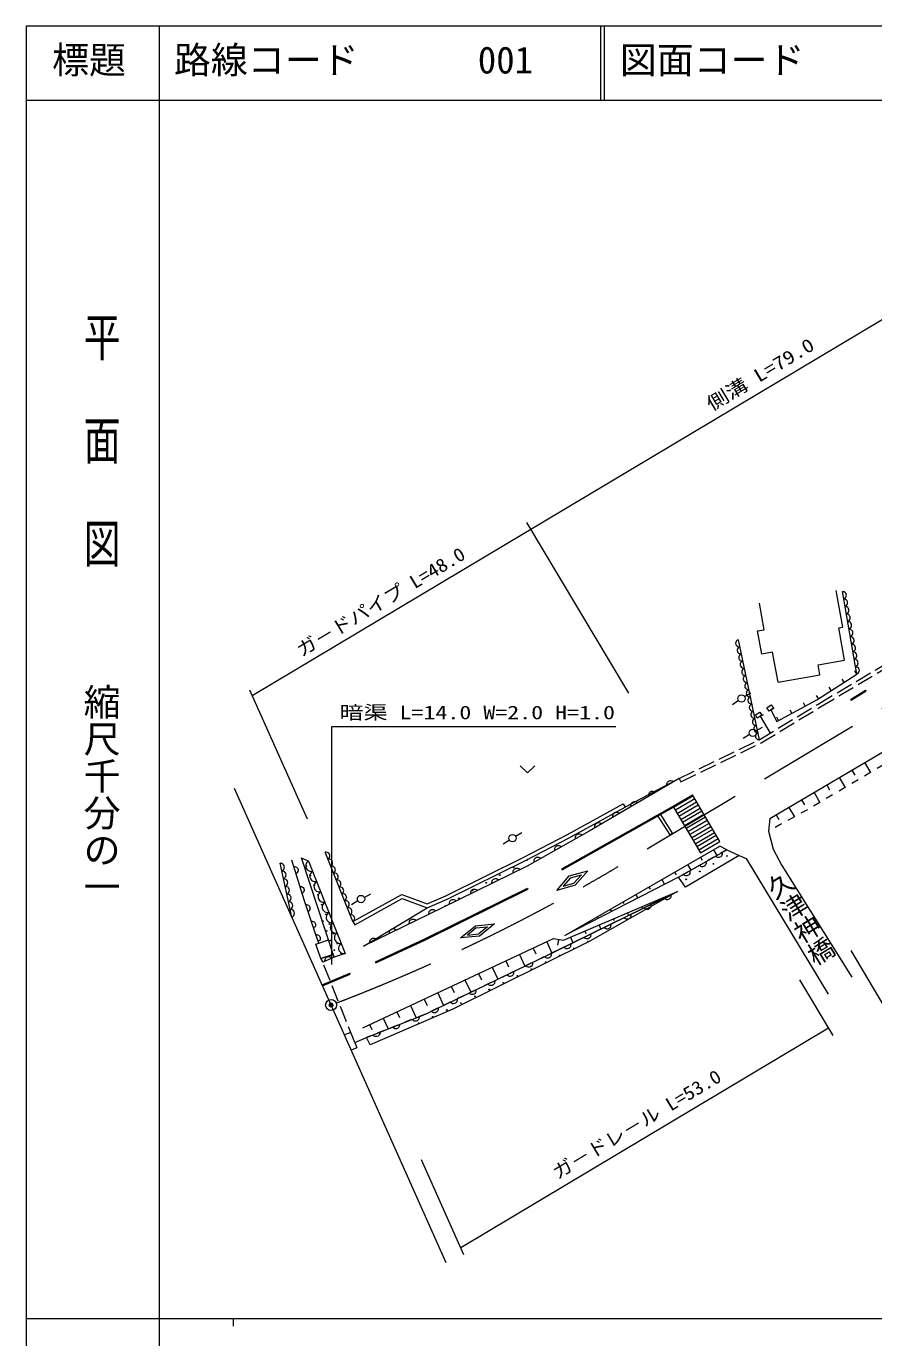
# Model space of a CAD drawing. Units: millimetres, scale not verified. Extents: x -64524 to 575476, y -400299 to -40299.
# Drawn here: x -64524 to 50230, y -217890 to -40299 of the extents above; entities that cross this region are included whole.
import ezdxf
from ezdxf.enums import TextEntityAlignment as Align

# ---------------------------------------------------------------- set-up
doc = ezdxf.new("R2010")
doc.units = ezdxf.units.MM
doc.header["$LTSCALE"] = 1000
doc.header["$PDMODE"] = 32
doc.header["$PDSIZE"] = 500
for name, pattern in [('USER1', [18.5, 13.875, -4.625]), ('USER2', [3, 2.25, -0.75]), ('USER3', [2, 1, -1])]:
    doc.linetypes.add(name, pattern=pattern)
for name, color, linetype, lineweight in [('M-BGD', 7, 'Continuous', 13), ('M-BMK-LINE', 2, 'USER1', 13), ('M-BMK-SRVR', 3, 'Continuous', 13), ('M-STR-HTXT', 7, 'Continuous', 13), ('M-TTL', 2, 'Continuous', 13), ('M-TTL-BAND', 7, 'Continuous', 13), ('M-TTL-LINE', 7, 'Continuous', 13), ('M-TTL-TXT', 7, 'Continuous', 13)]:
    doc.layers.add(name, color=color, linetype=linetype, lineweight=lineweight)
doc.layers.add('M-BMK-HTXT', color=7, linetype='Continuous')
doc.layers.add('M-OTRS', color=6, linetype='Continuous')
doc.styles.add('@ＭＳ ゴシック', font='')
doc.styles.add('ＭＳ ゴシック', font='')
doc.styles.get('@ＭＳ ゴシック').set_extended_font_data('@MS Gothic')
doc.styles.get('ＭＳ ゴシック').set_extended_font_data('MS Gothic')

# ---------------------------------------------------------------- blocks, each defined once
blk = doc.blocks.new('BUHIN1')
at = {"color": 3, "linetype": 'Continuous', "lineweight": 13}
for radius in [750, 22.5]:
    blk.add_circle((0, 0), radius, dxfattribs=at)
blk = doc.blocks.new('BUHIN14')
at = {"color": 6, "linetype": 'Continuous', "lineweight": 13}
for radius in [50, 1.5]:
    blk.add_circle((0, 0), radius, dxfattribs=at)
blk = doc.blocks.new('BUHIN2')
at = {"color": 7, "linetype": 'Continuous', "lineweight": 13}
blk.add_lwpolyline([(0, -500), (115, -462.5), (212.5, -402.5), (322.5, -305), (382.5, -195), (420, -77.5), (420, 77.5), (382.5, 195), (322.5, 305), (212.5, 402.5), (115, 460), (0, 500)], dxfattribs=at)
blk = doc.blocks.new('BUHIN3')
at = {"color": 7, "linetype": 'Continuous', "lineweight": 13}
blk.add_line((0, 0), (500, 0), dxfattribs=at)
blk = doc.blocks.new('BUHIN8')
at = {"color": 7, "linetype": 'Continuous', "lineweight": 13}
blk.add_lwpolyline([(-1000, 475), (0, -470), (1000, 475)], dxfattribs=at)
blk = doc.blocks.new('BUHIN10')
at = {"color": 7, "linetype": 'Continuous', "lineweight": 13}
blk.add_circle((0, 0), 500, dxfattribs=at)
blk = doc.blocks.new('BUHIN13')
at = {"color": 7, "linetype": 'Continuous', "lineweight": 13}
blk.add_lwpolyline([(0, -750), (172, -694), (319, -604), (484, -458), (574, -292), (630, -116), (630, 116), (574, 292), (484, 458), (319, 604), (172, 690), (0, 750)], dxfattribs=at)
blk = doc.blocks.new('BUHIN6')
at = {"color": 7, "linetype": 'Continuous', "lineweight": 13}
blk.add_lwpolyline([(0, 500), (115, 460), (212, 400), (322, 305), (382, 195), (418, 78), (418, -78), (382, -195), (322, -305), (212, -402), (115, -462), (0, -500)], dxfattribs=at)

msp = doc.modelspace()

# ---------------------------------------------------------------- linework, layer by layer
at = {"layer": 'M-BGD'}
for p, q in [((46035, -121671), (45143, -116690)), ((47936, -128020), (45989, -116844)), ((35391, -122014), (34750, -118434)), ((34505, -122173), (35391, -122014)), ((35067, -125311), (34505, -122173)), ((45487, -121769), (46035, -121671)), ((46267, -126124), (45487, -121769)), ((31849, -123363), (34728, -136910)), ((36538, -125048), (35067, -125311)), ((37268, -129121), (36538, -125048)), ((42700, -126763), (46267, -126124)), ((42941, -128105), (42700, -126763)), ((37268, -129121), (42941, -128105)), ((32743, -131064), (33595, -130541)), ((47094, -131449), (49126, -130179)), ((47174, -131576), (49206, -130306)), ((49126, -130179), (49206, -130306)), ((31905, -131609), (31081, -132176)), ((34204, -133551), (34813, -133185)), ((34813, -133185), (35067, -133608)), ((34813, -133185), (35067, -133608)), ((35744, -132592), (36337, -132169)), ((35744, -132592), (36337, -132169)), ((36070, -133049), (35744, -132592)), ((36663, -132626), (36070, -133049)), ((36337, -132169), (36663, -132626)), ((47094, -131449), (47174, -131576)), ((34458, -133974), (34204, -133551)), ((35067, -133608), (34458, -133974)), ((34863, -133731), (36218, -136007)), ((33413, -136225), (32545, -136723)), ((34281, -135728), (35149, -135232)), ((36167, -147578), (54963, -136487)), ((48982, -140016), (49770, -141352)), ((45565, -142033), (46355, -143372)), ((47274, -141025), (47668, -141693)), ((23891, -142159), (11699, -149271)), ((23891, -142159), (16552, -146047)), ((23891, -142159), (24109, -142609)), ((43856, -143041), (44252, -143712)), ((8754, -149762), (16311, -145609)), ((16311, -145609), (16552, -146047)), ((23053, -145925), (25668, -144385)), ((23129, -146054), (25744, -144514)), ((25988, -144927), (23372, -146466)), ((23614, -146878), (26231, -145340)), ((29384, -150695), (25668, -144385)), ((40439, -145058), (40835, -145730)), ((42147, -144049), (42940, -145392)), ((7984, -154391), (23053, -145925)), ((8058, -154521), (23129, -146054)), ((8989, -150203), (16552, -146047)), ((21012, -147239), (22621, -149779)), ((22977, -149554), (21382, -147036)), ((23129, -146054), (26769, -152235)), ((26474, -145754), (23857, -147291)), ((24100, -147703), (26718, -146167)), ((26961, -146580), (24342, -148115)), ((24585, -148527), (27204, -146993)), ((37021, -147074), (37386, -147692)), ((38730, -146066), (39491, -147356)), ((27447, -147406), (24828, -148939)), ((25070, -149351), (27691, -147819)), ((27934, -148232), (25313, -149763)), ((25556, -150175), (28177, -148646)), ((28421, -149059), (25798, -150587)), ((36167, -147578), (35998, -149271)), ((890, -150510), (41, -151038)), ((1743, -149988), (2599, -149471)), ((2834, -152807), (8754, -149762)), ((3063, -153251), (8989, -150203)), ((3063, -153251), (8989, -150203)), ((11699, -149271), (3317, -154013)), ((22621, -149779), (22977, -149554)), ((26041, -150999), (28664, -149472)), ((28907, -149885), (26284, -151411)), ((26526, -151823), (29151, -150298)), ((26769, -152235), (29384, -150695)), ((35998, -149271), (36591, -151727)), ((35998, -149271), (36591, -151727)), ((-20293, -161534), (-24031, -152150)), ((8397, -163411), (29394, -151303)), ((23806, -155537), (30325, -151811)), ((32019, -152573), (24737, -156891)), ((32019, -152573), (24737, -156891)), ((28519, -151808), (28968, -152587)), ((30325, -151811), (29394, -151303)), ((30325, -151811), (32019, -152573)), ((30325, -151811), (32019, -152573)), ((32019, -152573), (32950, -152997)), ((36591, -151727), (37776, -153928)), ((36591, -151727), (37776, -153928)), ((-28554, -160923), (-30141, -153633)), ((-26909, -158585), (-28554, -153206)), ((-22845, -166374), (-27248, -152912)), ((-27248, -152912), (-26317, -153335)), ((-26317, -153335), (-21321, -165866)), ((3317, -154013), (-8198, -159685)), ((-7732, -158047), (2834, -152807)), ((-7521, -158500), (3063, -153251)), ((-7521, -158500), (3063, -153251)), ((7984, -154391), (8058, -154521)), ((25020, -153826), (25461, -154591)), ((26769, -152817), (26992, -153203)), ((32950, -152997), (44041, -171369)), ((37776, -153928), (47259, -169083)), ((37776, -153928), (47259, -169083)), ((7296, -157315), (9008, -155346)), ((9176, -155610), (8178, -156757)), ((23806, -155537), (8397, -163411)), ((9008, -155346), (11522, -154644)), ((9176, -155610), (10640, -155201)), ((10640, -155201), (9642, -156349)), ((11522, -154644), (9810, -156613)), ((21520, -155844), (21904, -156509)), ((23270, -154835), (23487, -155212)), ((24737, -156891), (23806, -155537)), ((24737, -156891), (23806, -155537)), ((-20293, -161534), (-13657, -157866)), ((-18749, -158256), (-17860, -157798)), ((-13657, -157866), (-10245, -159146)), ((-10549, -163868), (3334, -157011)), ((-10484, -164003), (3401, -157145)), ((-10245, -159146), (-7732, -158047)), ((3334, -157011), (3401, -157145)), ((9810, -156613), (7296, -157315)), ((7465, -157145), (7296, -157315)), ((7381, -165443), (23637, -157484)), ((23637, -157484), (7381, -165443)), ((8178, -156757), (9642, -156349)), ((8223, -164064), (23637, -157484)), ((23637, -157484), (11783, -164173)), ((18021, -157862), (18302, -158350)), ((19770, -156853), (19937, -157141)), ((22674, -157896), (22684, -157921)), ((-25385, -163072), (-26909, -158585)), ((-19619, -158748), (-20470, -159273)), ((-20051, -161971), (-13617, -158415)), ((-8198, -159685), (-18866, -164850)), ((-18866, -164850), (-10230, -159685)), ((-13617, -158415), (-10230, -159685)), ((-10230, -159685), (-7521, -158500)), ((-10230, -159685), (-7521, -158500)), ((16271, -158871), (16386, -159070)), ((18820, -159540), (18873, -159665)), ((20747, -158718), (20811, -158868)), ((-20293, -161534), (-20051, -161971)), ((12771, -160889), (12835, -161000)), ((14521, -159880), (14700, -160190)), ((14967, -161185), (15063, -161410)), ((16893, -160363), (17043, -160713)), ((-24906, -164458), (-25385, -163072)), ((-5743, -163749), (-3715, -162107)), ((-3596, -162397), (-4777, -163353)), ((-4777, -163353), (-3264, -163205)), ((-3715, -162107), (-1117, -161852)), ((-3596, -162397), (-2083, -162248)), ((-2083, -162248), (-3264, -163205)), ((-1117, -161852), (-3145, -163495)), ((9272, -162907), (9285, -162929)), ((11022, -161898), (11098, -162031)), ((11113, -162830), (11252, -163155)), ((13040, -162008), (13275, -162558)), ((-25301, -164596), (-23607, -164003)), ((-24617, -166550), (-25301, -164596)), ((-18962, -175909), (6873, -163834)), ((-17237, -167001), (-10549, -163868)), ((-17173, -167136), (-10484, -164003)), ((11783, -164173), (-6759, -173401)), ((11783, -164173), (-6759, -173401)), ((-3145, -163495), (-5743, -163749)), ((4105, -165128), (4467, -165903)), ((5950, -164266), (6663, -165790)), ((6873, -163834), (8223, -164064)), ((7548, -163949), (7417, -164719)), ((9186, -163652), (9507, -164403)), ((-22976, -165975), (-24617, -166550)), ((-24617, -166550), (-22976, -165975)), ((-24617, -166550), (-24369, -167051)), ((-24369, -167051), (-24617, -166550)), ((-22845, -166374), (-24369, -167051)), ((-22845, -166374), (-24369, -167051)), ((-22976, -165975), (-22845, -166374)), ((-21321, -165866), (-22845, -166374)), ((-10484, -174079), (7381, -165443)), ((414, -166853), (787, -167652)), ((2260, -165991), (2995, -167564)), ((-24458, -170108), (-20702, -168522)), ((-24397, -170245), (-20644, -168660)), ((-20644, -168660), (-20702, -168522)), ((-17237, -167001), (-17173, -167136)), ((-3277, -168578), (-2892, -169401)), ((-1431, -167715), (-673, -169337)), ((-6967, -170303), (-6571, -171150)), ((-5122, -169440), (-4342, -171110)), ((-10658, -172028), (-10251, -172899)), ((-8813, -171165), (-8010, -172883)), ((-6759, -173401), (-17935, -178227)), ((-14349, -173753), (-13984, -174533)), ((-12503, -172890), (-11720, -174566)), ((-18443, -177211), (-10484, -174079)), ((-18039, -175478), (-17728, -176143)), ((-16194, -174615), (-15518, -176060)), ((-20586, -176548), (-21435, -176886)), ((-20051, -177889), (-18443, -177211)), ((-20051, -177889), (-18443, -177211)), ((-17935, -178227), (-18443, -177211)), ((-19754, -178634), (-20513, -178937)), ((-20051, -177889), (-19754, -178634))]:
    msp.add_line(p, q, dxfattribs=at)
at = {"layer": 'M-BGD', "linetype": 'USER2'}
for p, q in [((42687, -132084), (67409, -117352)), ((42945, -132513), (67659, -117785)), ((34728, -136910), (42687, -132084)), ((34967, -137350), (42945, -132513)), ((23891, -142159), (34728, -136910)), ((24109, -142609), (34967, -137350)), ((-20051, -177889), (-24369, -167051))]:
    msp.add_line(p, q, dxfattribs=at)
at = {"layer": 'M-BGD', "linetype": 'USER3'}
for p, q in [((53270, -139281), (41247, -146393)), ((41247, -146393), (35998, -149271)), ((30325, -151811), (23806, -155537)), ((7381, -165443), (-10484, -174079)), ((-10484, -174079), (-18443, -177211))]:
    msp.add_line(p, q, dxfattribs=at)
at = {"layer": 'M-BGD'}
msp.add_lwpolyline([(36309, -132879), (37099, -134455), (42517, -131491), (47936, -128020)], dxfattribs=at)
for centre in [(30354, -152658), (-26596, -153985), (1445, -154211), (28513, -153711), (-26073, -155299), (-2247, -156300), (-401, -155255), (24829, -155816), (26671, -154764), (-25549, -156612), (-25025, -157926), (-4094, -157344), (-24501, -159240), (-5940, -158389), (-24373, -161472), (-23978, -160553), (-23849, -162786), (-23454, -161867), (-22930, -163181), (-23325, -164099), (-22406, -164494), (-22801, -165413), (-21883, -165808), (7706, -166119), (3887, -167966), (5797, -167042), (67, -169812), (1977, -168889), (-3753, -171658), (-1843, -170735), (-7573, -173505), (-5663, -172582), (-9482, -174428), (-16629, -176705)]:
    msp.add_circle(centre, 50, dxfattribs=at)
for centre, start, end in [((3291, -153166), 172.23146, 62.20597), ((-7786, -159433), 323.852, 268.59537), ((-24896, -160158), 308.33509, 87.88758), ((9616, -165196), 297.98237, 294.93498), ((11526, -164273), 355.70232, 237.21503), ((-14719, -175781), 160.01053, 62.95045), ((-11392, -175351), 314.968, 271.74314), ((-13302, -176275), 84.91051, 141.80062)]:
    msp.add_arc(centre, 50, start, end, dxfattribs=at)
at = {"layer": 'M-BMK-LINE'}
msp.add_line((63244, -125658), (15170, -154351), dxfattribs=at)
at = {"layer": 'M-BMK-LINE', "linetype": 'Continuous'}
msp.add_line((-7679, -207745), (-36316, -143511), dxfattribs=at)
at = {"layer": 'M-BMK-LINE'}
msp.add_arc((-112042, 60863), 250000, 290.97742, 300.58713, dxfattribs=at)
at = {"layer": 'M-OTRS'}
msp.add_point((-23242, -172834), dxfattribs=at)
at = {"layer": 'M-STR-HTXT'}
for p, q in [((69358, -69304), (-33928, -130950)), ((3201, -107494), (17008, -130627)), ((-34283, -130154), (-26499, -147614)), ((-23192, -135178), (-23203, -167363)), ((15311, -135178), (-23192, -135178)), ((51788, -173224), (47150, -165454)), ((44717, -176976), (40220, -169442)), ((44123, -175982), (-5683, -205709)), ((-5256, -206666), (-10994, -193796))]:
    msp.add_line(p, q, dxfattribs=at)
at = {"layer": 'M-TTL'}
for p, q in [((-64524, -40299), (-64524, -400299)), ((575476, -40299), (-64524, -40299))]:
    msp.add_line(p, q, dxfattribs=at)
at = {"layer": 'M-TTL-BAND'}
for p, q in [((-46524, -50299), (-46524, -400299)), ((-64524, -215299), (474476, -215299)), ((-36524, -215299), (-36524, -216299))]:
    msp.add_line(p, q, dxfattribs=at)
at = {"layer": 'M-TTL-LINE'}
for p, q in [((-46524, -40299), (-46524, -50299)), ((13226, -40299), (13226, -50299)), ((13726, -40299), (13726, -50299)), ((-64524, -50299), (575476, -50299))]:
    msp.add_line(p, q, dxfattribs=at)

# ---------------------------------------------------------------- block references
at = {"layer": 'M-BGD'}
for name, p, xscale, yscale, rotation in [('BUHIN2', (46077, -117352), 1.031303, 1.031303, 9.88245), ('BUHIN2', (46254, -118368), 1.031303, 1.031303, 9.88245), ('BUHIN2', (46431, -119384), 1.031303, 1.031303, 9.88245), ('BUHIN2', (46608, -120400), 1.031303, 1.031303, 9.88245), ('BUHIN2', (46785, -121416), 1.031303, 1.031303, 9.88245), ('BUHIN2', (46962, -122432), 1.031303, 1.031303, 9.88245), ('BUHIN2', (31952, -123847), 0.9892532, 0.9892532, 191.99798), ('BUHIN2', (47139, -123448), 1.031303, 1.031303, 9.88245), ('BUHIN2', (47316, -124464), 1.031303, 1.031303, 9.88245), ('BUHIN2', (32157, -124815), 0.9892532, 0.9892532, 191.99798), ('BUHIN2', (32363, -125782), 0.9892532, 0.9892532, 191.99798), ('BUHIN2', (47493, -125480), 1.031303, 1.031303, 9.88245), ('BUHIN2', (47670, -126496), 1.031303, 1.031303, 9.88245), ('BUHIN2', (32569, -126750), 0.9892532, 0.9892532, 191.99798), ('BUHIN2', (32774, -127718), 0.9892532, 0.9892532, 191.99798), ('BUHIN2', (47847, -127512), 1.031303, 1.031303, 9.88245), ('BUHIN2', (32980, -128685), 0.9892532, 0.9892532, 191.99798), ('BUHIN2', (33186, -129653), 0.9892532, 0.9892532, 191.99798), ('BUHIN2', (33391, -130621), 0.9892532, 0.9892532, 191.99798), ('BUHIN2', (33597, -131588), 0.9892532, 0.9892532, 191.99798), ('BUHIN2', (33803, -132556), 0.9892532, 0.9892532, 191.99798), ('BUHIN2', (34008, -133524), 0.9892532, 0.9892532, 191.99798), ('BUHIN2', (34214, -134491), 0.9892532, 0.9892532, 191.99798), ('BUHIN2', (34419, -135459), 0.9892532, 0.9892532, 191.99798), ('BUHIN2', (34625, -136427), 0.9892532, 0.9892532, 191.99798), ('BUHIN2', (-23844, -152620), 1.010058, 1.010058, 21.72126), ('BUHIN2', (-30027, -154154), 1.065737, 1.065737, 12.28132), ('BUHIN13', (-26040, -154032), 0.9992754, 0.9992754, 201.73674), ('BUHIN2', (-23470, -153558), 1.010058, 1.010058, 21.72126), ('BUHIN2', (-23097, -154496), 1.010058, 1.010058, 21.72126), ('BUHIN2', (-29801, -155195), 1.065737, 1.065737, 12.28132), ('BUHIN2', (-29574, -156237), 1.065737, 1.065737, 12.28132), ('BUHIN13', (-25484, -155424), 0.9992754, 0.9992754, 201.73674), ('BUHIN13', (-24929, -156816), 0.9992754, 0.9992754, 201.73674), ('BUHIN2', (-22723, -155435), 1.010058, 1.010058, 21.72126), ('BUHIN2', (-22349, -156373), 1.010058, 1.010058, 21.72126), ('BUHIN2', (-29347, -157278), 1.065737, 1.065737, 12.28132), ('BUHIN2', (-29120, -158319), 1.065737, 1.065737, 12.28132), ('BUHIN13', (-24374, -158209), 0.9992754, 0.9992754, 201.73674), ('BUHIN2', (-21975, -157311), 1.010058, 1.010058, 21.72126), ('BUHIN2', (-21601, -158250), 1.010058, 1.010058, 21.72126), ('BUHIN2', (-28894, -159361), 1.065737, 1.065737, 12.28132), ('BUHIN2', (-28667, -160402), 1.065737, 1.065737, 12.28132), ('BUHIN13', (-23819, -159601), 0.9992754, 0.9992754, 201.73674), ('BUHIN2', (-21227, -159188), 1.010058, 1.010058, 21.72126), ('BUHIN2', (-20854, -160126), 1.010058, 1.010058, 21.72126), ('BUHIN13', (-23264, -160993), 0.9992754, 0.9992754, 201.73674), ('BUHIN2', (-20480, -161065), 1.010058, 1.010058, 21.72126), ('BUHIN13', (-22709, -162386), 0.9992754, 0.9992754, 201.73674), ('BUHIN13', (-22154, -163778), 0.9992754, 0.9992754, 201.73674), ('BUHIN13', (-21599, -165170), 0.9992754, 0.9992754, 201.73674)]:
    msp.add_blockref(name, p, dxfattribs=dict(at, xscale=xscale, yscale=yscale, rotation=rotation))
for name, p, rotation in [('BUHIN3', (47936, -128020), 122.64056), ('BUHIN3', (46207, -129128), 122.64056), ('BUHIN3', (42748, -131343), 122.64056), ('BUHIN3', (44477, -130236), 122.64056), ('BUHIN3', (36309, -132879), 26.61796), ('BUHIN3', (39155, -133331), 118.68153), ('BUHIN3', (40956, -132345), 118.68153), ('BUHIN3', (34863, -133731), 30.7753), ('BUHIN3', (37353, -134316), 118.68153), ('BUHIN3', (36218, -136007), 30.7753), ('BUHIN6', (20233, -144293), 120.25645), ('BUHIN6', (22672, -142871), 120.25645), ('BUHIN6', (17795, -145715), 120.25645), ('BUHIN6', (15357, -147138), 120.25645), ('BUHIN6', (12918, -148560), 120.25645), ('BUHIN6', (10302, -150062), 119.49841), ('BUHIN6', (4714, -153223), 119.49841), ('BUHIN6', (7508, -151642), 119.49841), ('BUHIN6', (29238, -152432), 299.75055), ('BUHIN6', (-28143, -154551), 17.00222), ('BUHIN6', (1878, -154722), 116.2237), ('BUHIN6', (27065, -153674), 299.75055), ('BUHIN6', (-1001, -156140), 116.2237), ('BUHIN6', (24892, -154916), 299.75055), ('BUHIN6', (-27320, -157241), 17.00222), ('BUHIN6', (-3880, -157558), 116.2237), ('BUHIN6', (22282, -158148), 296.08655), ('BUHIN6', (-26528, -159707), 18.75995), ('BUHIN6', (-9532, -160331), 115.83432), ('BUHIN6', (-6759, -158976), 116.2237), ('BUHIN6', (19573, -159474), 296.08655), ('BUHIN6', (-25766, -161951), 18.75995), ('BUHIN6', (-12199, -161622), 115.83432), ('BUHIN6', (16864, -160801), 296.08655), ('BUHIN6', (-25145, -163765), 19.08609), ('BUHIN6', (-14866, -162913), 115.83432), ('BUHIN6', (11445, -163454), 296.08655), ('BUHIN6', (14154, -162127), 296.08655), ('BUHIN6', (-17533, -164205), 115.83432), ('BUHIN6', (8736, -164780), 296.08655), ('BUHIN6', (-23607, -166713), 113.95195), ('BUHIN6', (6105, -166060), 295.79928), ('BUHIN6', (1001, -168528), 295.79928), ('BUHIN6', (3553, -167294), 295.79928), ('BUHIN6', (-1552, -169761), 295.79928), ('BUHIN6', (-6656, -172229), 295.79928), ('BUHIN6', (-4104, -170995), 295.79928), ('BUHIN6', (-9208, -173462), 295.79928), ('BUHIN6', (-14464, -175645), 291.48047), ('BUHIN6', (-11811, -174601), 291.48047), ('BUHIN6', (-17117, -176689), 291.48047)]:
    msp.add_blockref(name, p, dxfattribs=dict(at, rotation=rotation))
for name, p in [('BUHIN10', (32317, -131326)), ('BUHIN10', (33847, -135976)), ('BUHIN8', (3362, -140903)), ('BUHIN10', (1315, -150246)), ('BUHIN10', (-19193, -158485))]:
    msp.add_blockref(name, p, dxfattribs=at)
at = {"layer": 'M-BMK-SRVR'}
msp.add_blockref('BUHIN1', (-23243, -172835), dxfattribs=at)
at = {"layer": 'M-OTRS'}
msp.add_blockref('BUHIN14', (-23243, -172835), dxfattribs=at)

# ---------------------------------------------------------------- texts
at = {"layer": 'M-BMK-HTXT', "style": '@ＭＳ ゴシック'}
msp.add_text('久津神橋', height=2566, rotation=301.3, dxfattribs=at).set_placement((34899, -156145), align=Align.BOTTOM_LEFT)
at = {"layer": 'M-STR-HTXT', "style": 'ＭＳ ゴシック'}
for s, width, p in [('側溝 L=79.0', 1.2, (28553, -92932)), ('ガ－ドパイプ L=48.0', 1.1, (-26959, -126220)), ('ガ－ドレ－ル L=53.0', 1.1, (7698, -196958))]:
    msp.add_text(s, height=1833, rotation=31, dxfattribs=dict(at, width=width)).set_placement(p, align=Align.BOTTOM_LEFT)
at = {"layer": 'M-STR-HTXT', "style": 'ＭＳ ゴシック', "width": 1.3}
msp.add_text('暗渠 L=14.0 W=2.0 H=1.0', height=1833, dxfattribs=at).set_placement((-22108, -134688), align=Align.BOTTOM_LEFT)
at = {"layer": 'M-TTL-BAND', "style": '@ＭＳ ゴシック', "width": 1.4}
msp.add_text('平  面  図', height=3666, rotation=270, dxfattribs=at).set_placement((-57247, -78824), align=Align.BOTTOM_LEFT)
at = {"layer": 'M-TTL-BAND', "style": '@ＭＳ ゴシック'}
msp.add_text('縮尺千分の一', height=3666, rotation=270, dxfattribs=at).set_placement((-57247, -129268), align=Align.BOTTOM_LEFT)
at = {"layer": 'M-TTL-TXT', "style": 'ＭＳ ゴシック'}
for s, p in [('標題', (-61024, -47799)), ('路線コード', (-44524, -47799)), ('001', (-3382, -47799)), ('図面コード', (15855, -47799))]:
    msp.add_text(s, height=3666, dxfattribs=at).set_placement(p, align=Align.BOTTOM_LEFT)

doc.saveas('drawing.dxf')
